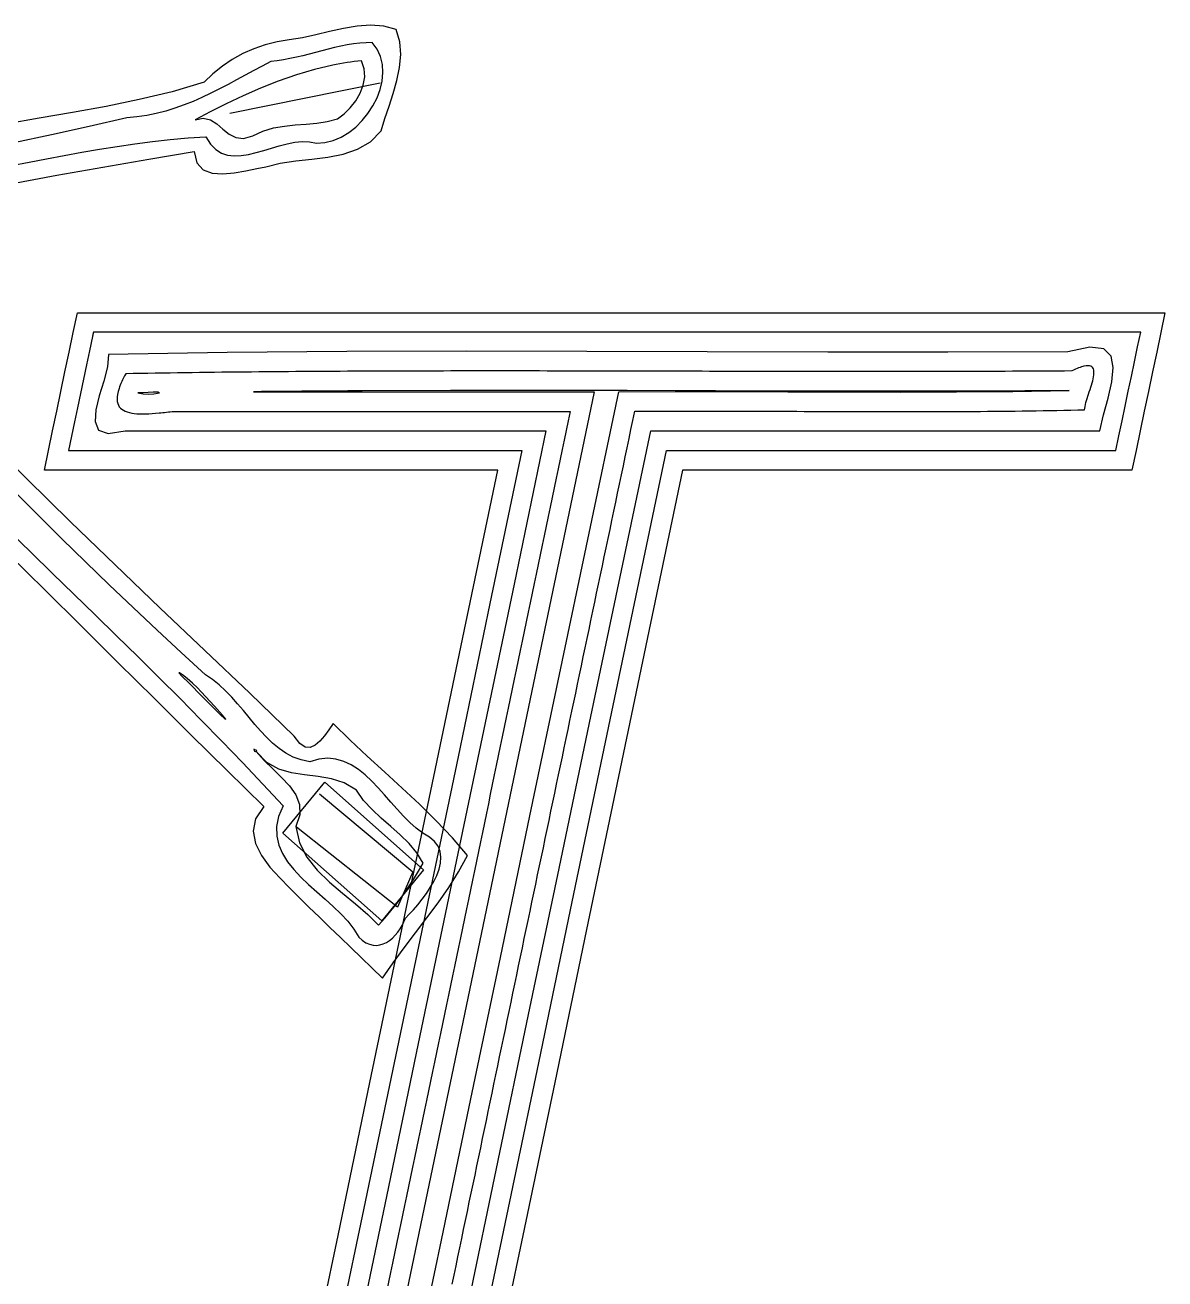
# Model space of a CAD drawing. Extents: x 11 to 234, y 10 to 80.
# Drawn here: x 207.97 to 234.29, y 43.8 to 72.74 of the extents above; entities that cross this region are included whole.
import ezdxf

# ---------------------------------------------------------------- set-up
doc = ezdxf.new("R2010")
doc.units = 0
doc.layers.add('logo', color=7, linetype='CONTINUOUS')
doc.layers.add('text', color=7, linetype='CONTINUOUS')

msp = doc.modelspace()

# ---------------------------------------------------------------- linework, layer by layer
at = {"layer": 'logo', "color": 7}
for p, q in [((215.322743, 72.660575), (215.004551, 72.587753)), ((215.638959, 72.715044), (215.322743, 72.660575)), ((215.950027, 72.737537), (215.638959, 72.715044)), ((216.252764, 72.714451), (215.950027, 72.737537)), ((216.543994, 72.632158), (216.252764, 72.714451)), ((214.069936, 72.395424), (213.790358, 72.350362)), ((214.37497, 72.441562), (214.069936, 72.395424)), ((214.687571, 72.510227), (214.37497, 72.441562)), ((215.004551, 72.587753), (214.687571, 72.510227)), ((216.624349, 72.34971), (216.543994, 72.632158)), ((212.999503, 72.080476), (212.756646, 71.946488)), ((213.253704, 72.192625), (212.999503, 72.080476)), ((213.517805, 72.282671), (213.253704, 72.192625)), ((213.790358, 72.350362), (213.517805, 72.282671)), ((214.53044, 72.068936), (214.383225, 72.031375)), ((214.677577, 72.107493), (214.53044, 72.068936)), ((214.824578, 72.146025), (214.677577, 72.107493)), ((214.971373, 72.183552), (214.824578, 72.146025)), ((215.11792, 72.219035), (214.971373, 72.183552)), ((215.264151, 72.251463), (215.11792, 72.219035)), ((215.410017, 72.279804), (215.264151, 72.251463)), ((215.555446, 72.303115), (215.410017, 72.279804)), ((215.700393, 72.320331), (215.555446, 72.303115)), ((215.8448, 72.330406), (215.700393, 72.320331)), ((215.988598, 72.332382), (215.8448, 72.330406)), ((216.10283, 72.17815), (215.988598, 72.332382)), ((216.180343, 72.008952), (216.10283, 72.17815)), ((216.645798, 72.058304), (216.624349, 72.34971)), ((212.526553, 71.790916), (212.310675, 71.614022)), ((212.756646, 71.946488), (212.526553, 71.790916)), ((213.449913, 71.792541), (213.252312, 71.688088)), ((213.64792, 71.894088), (213.449913, 71.792541)), ((213.794679, 71.911472), (213.64792, 71.894088)), ((213.94166, 71.934812), (213.794679, 71.911472)), ((214.088771, 71.963339), (213.94166, 71.934812)), ((214.235978, 71.995851), (214.088771, 71.963339)), ((214.383225, 72.031375), (214.235978, 71.995851)), ((215.074785, 71.810248), (214.656568, 71.712647)), ((215.156937, 71.829761), (215.074785, 71.810248)), ((215.239532, 71.84613), (215.156937, 71.829761)), ((215.322475, 71.860269), (215.239532, 71.84613)), ((215.405654, 71.872856), (215.322475, 71.860269)), ((215.489056, 71.884088), (215.405654, 71.872856)), ((215.572602, 71.894531), (215.489056, 71.884088)), ((215.656228, 71.904578), (215.572602, 71.894531)), ((215.739867, 71.914766), (215.656228, 71.904578)), ((215.803793, 71.731217), (215.739867, 71.914766)), ((216.223458, 71.828206), (216.180343, 72.008952)), ((216.234493, 71.639385), (216.223458, 71.828206)), ((216.620003, 71.761102), (216.645798, 72.058304)), ((212.310675, 71.614022), (212.110439, 71.416065)), ((213.054757, 71.581936), (212.85688, 71.475292)), ((213.252312, 71.688088), (213.054757, 71.581936)), ((214.236859, 71.588241), (213.819427, 71.441934)), ((214.656568, 71.712647), (214.236859, 71.588241)), ((215.782121, 71.351631), (215.815534, 71.54177)), ((215.815534, 71.54177), (215.803793, 71.731217)), ((216.215781, 71.445969), (216.234493, 71.639385)), ((216.558614, 71.461274), (216.620003, 71.761102)), ((211.365242, 71.199338), (210.608164, 71.016684)), ((212.110439, 71.416065), (211.365242, 71.199338)), ((212.458706, 71.265378), (212.25768, 71.164537)), ((212.658317, 71.369369), (212.458706, 71.265378)), ((212.85688, 71.475292), (212.658317, 71.369369)), ((216.173081, 71.400275), (212.700794, 70.693359)), ((213.408031, 71.278643), (213.006452, 71.103267)), ((213.819427, 71.441934), (213.408031, 71.278643)), ((215.710575, 71.16598), (215.782121, 71.351631)), ((216.098137, 71.059266), (216.169548, 71.251439)), ((216.169548, 71.251439), (216.215781, 71.445969)), ((216.473298, 71.162), (216.558614, 71.461274)), ((210.608164, 71.016684), (209.842145, 70.85941)), ((211.849916, 70.977111), (211.642449, 70.892947)), ((212.054869, 71.06804), (211.849916, 70.977111)), ((212.25768, 71.164537), (212.054869, 71.06804)), ((212.618455, 70.920726), (212.247805, 70.735924)), ((213.006452, 71.103267), (212.618455, 70.920726)), ((215.481162, 70.828939), (215.60792, 70.990014)), ((215.60792, 70.990014), (215.710575, 71.16598)), ((216.003849, 70.87294), (216.098137, 71.059266)), ((216.375705, 70.866432), (216.473298, 71.162)), ((209.070121, 70.718847), (208.295057, 70.586259)), ((209.842145, 70.85941), (209.070121, 70.718847)), ((210.554705, 70.616115), (210.324517, 70.597996)), ((210.780195, 70.64826), (210.554705, 70.616115)), ((211.00135, 70.693209), (210.780195, 70.64826)), ((211.218532, 70.749792), (211.00135, 70.693209)), ((211.432112, 70.816772), (211.218532, 70.749792)), ((211.642449, 70.892947), (211.432112, 70.816772)), ((212.247805, 70.735924), (211.89827, 70.553766)), ((215.183489, 70.572204), (215.33735, 70.687938)), ((215.33735, 70.687938), (215.481162, 70.828939)), ((215.755858, 70.531708), (215.888988, 70.695924)), ((215.888988, 70.695924), (216.003849, 70.87294)), ((216.2775, 70.577752), (216.375705, 70.866432)), ((208.295057, 70.586259), (207.519865, 70.452996)), ((209.454984, 70.393475), (208.583135, 70.200819)), ((210.324517, 70.597996), (209.454984, 70.393475)), ((211.89827, 70.553766), (212.08731, 70.592106)), ((212.08731, 70.592106), (212.250562, 70.549914)), ((212.250562, 70.549914), (212.397653, 70.455338)), ((212.397653, 70.455338), (212.538206, 70.336534)), ((212.538206, 70.336534), (212.681851, 70.221647)), ((213.465571, 70.290749), (213.710469, 70.361977)), ((213.710469, 70.361977), (213.959779, 70.405893)), ((213.959779, 70.405893), (214.210948, 70.432676)), ((214.210948, 70.432676), (214.461446, 70.452573)), ((214.461446, 70.452573), (214.70872, 70.475743)), ((214.70872, 70.475743), (214.950252, 70.512201)), ((214.950252, 70.512201), (215.183489, 70.572204)), ((215.443994, 70.255576), (215.606757, 70.383764)), ((215.606757, 70.383764), (215.755858, 70.531708)), ((216.190339, 70.299123), (216.2775, 70.577752)), ((208.583135, 70.200819), (207.709155, 70.019215)), ((210.504397, 69.995807), (210.913774, 70.048682)), ((210.913774, 70.048682), (211.324156, 70.094145)), ((211.324156, 70.094145), (211.735653, 70.131424)), ((211.735653, 70.131424), (212.148389, 70.159448)), ((212.148389, 70.159448), (212.254126, 69.989914)), ((212.681851, 70.221647), (212.838216, 70.138838)), ((212.838216, 70.138838), (213.016928, 70.11626)), ((213.016928, 70.11626), (213.227612, 70.182057)), ((213.227612, 70.182057), (213.465571, 70.290749)), ((214.19787, 70.03255), (214.371569, 70.049286)), ((214.371569, 70.049286), (214.540217, 70.043556)), ((214.540217, 70.043556), (214.702348, 70.009941)), ((214.896742, 70.024306), (215.086681, 70.072369)), ((215.086681, 70.072369), (215.269868, 70.150617)), ((215.269868, 70.150617), (215.443994, 70.255576)), ((215.651498, 69.870187), (215.946098, 70.044572)), ((215.946098, 70.044572), (216.190339, 70.299123)), ((208.874569, 69.728201), (209.281107, 69.801686)), ((209.281107, 69.801686), (209.688179, 69.871404)), ((209.688179, 69.871404), (210.095902, 69.936408)), ((210.095902, 69.936408), (210.504397, 69.995807)), ((210.826807, 69.642014), (211.875124, 69.816771)), ((211.875124, 69.816771), (211.939545, 69.554702)), ((212.254126, 69.989914), (212.373893, 69.866338)), ((212.373893, 69.866338), (212.50623, 69.783446)), ((212.50623, 69.783446), (212.649666, 69.735968)), ((212.96396, 69.726147), (213.131908, 69.753184)), ((213.131908, 69.753184), (213.305063, 69.794653)), ((213.305063, 69.794653), (213.481974, 69.845191)), ((213.481974, 69.845191), (213.661182, 69.899513)), ((213.661182, 69.899513), (213.841211, 69.952354)), ((213.841211, 69.952354), (214.020595, 69.998455)), ((214.020595, 69.998455), (214.19787, 70.03255)), ((214.702348, 70.009941), (214.896742, 70.024306)), ((214.961679, 69.687285), (215.319153, 69.757307)), ((215.319153, 69.757307), (215.651498, 69.870187)), ((207.657113, 69.493074), (208.062695, 69.572948)), ((208.062695, 69.572948), (208.468471, 69.651615)), ((208.468471, 69.651615), (208.874569, 69.728201)), ((208.70795, 69.269943), (209.770393, 69.459088)), ((209.770393, 69.459088), (210.826807, 69.642014)), ((211.939545, 69.554702), (212.084231, 69.394708)), ((212.649666, 69.735968), (212.802732, 69.71864)), ((212.802732, 69.71864), (212.96396, 69.726147)), ((213.32098, 69.428665), (213.532802, 69.462828)), ((213.532802, 69.462828), (213.864636, 69.547909)), ((213.864636, 69.547909), (214.221802, 69.601235)), ((214.221802, 69.601235), (214.591686, 69.641503)), ((214.591686, 69.641503), (214.961679, 69.687285)), ((207.64154, 69.076573), (208.70795, 69.269943)), ((212.084231, 69.394708), (212.289461, 69.316857)), ((212.289461, 69.316857), (212.535499, 69.30125)), ((212.535499, 69.30125), (212.802589, 69.327948)), ((212.802589, 69.327948), (213.070993, 69.37708)), ((213.070993, 69.37708), (213.32098, 69.428665)), ((208.001768, 62.273502), (206.997097, 63.287791)), ((209.020946, 61.271302), (208.001768, 62.273502)), ((208.279433, 61.414987), (207.745655, 61.9566)), ((208.819296, 60.878805), (208.279433, 61.414987)), ((210.050456, 60.277852), (209.020946, 61.271302)), ((207.62218, 61.042869), (208.114036, 60.562236)), ((209.364318, 60.347338), (208.819296, 60.878805)), ((207.586126, 60.527619), (208.431754, 59.697363)), ((208.114036, 60.562236), (208.606619, 60.082292)), ((209.913561, 59.819932), (209.364318, 60.347338)), ((211.086102, 59.28982), (210.050456, 60.277852)), ((208.606619, 60.082292), (209.099415, 59.602565)), ((208.431754, 59.697363), (209.274822, 58.863351)), ((210.466107, 59.295879), (209.913561, 59.819932)), ((209.099415, 59.602565), (209.591938, 59.122604)), ((209.591938, 59.122604), (210.083682, 58.641925)), ((211.021021, 58.774497), (210.466107, 59.295879)), ((212.123695, 58.303863), (211.086102, 59.28982)), ((209.274822, 58.863351), (210.116172, 58.027516)), ((211.577372, 58.255098), (211.021021, 58.774497)), ((210.083682, 58.641925), (210.574165, 58.160071)), ((212.134227, 57.736991), (211.577372, 58.255098)), ((213.159044, 57.316647), (212.123695, 58.303863)), ((210.116172, 58.027516), (210.956641, 57.1918)), ((210.574165, 58.160071), (211.062883, 57.676565)), ((211.062883, 57.676565), (211.549336, 57.19095)), ((211.53378, 57.789547), (211.520797, 57.786103)), ((211.520797, 57.786103), (211.5889, 57.711919)), ((211.605557, 57.739204), (211.53378, 57.789547)), ((211.5889, 57.711919), (211.760356, 57.549723)), ((211.713829, 57.65248), (211.605557, 57.739204)), ((211.836325, 57.546638), (211.713829, 57.65248)), ((212.300064, 57.630049), (212.134227, 57.736991)), ((212.455746, 57.507203), (212.300064, 57.630049)), ((211.760356, 57.549723), (212.053091, 57.24591)), ((211.950732, 57.438939), (211.836325, 57.546638)), ((212.034763, 57.346636), (211.950732, 57.438939)), ((212.341875, 57.016156), (212.034763, 57.346636)), ((212.603009, 57.37133), (212.455746, 57.507203)), ((212.743601, 57.225325), (212.603009, 57.37133)), ((214.187969, 56.324836), (213.159044, 57.316647)), ((210.956641, 57.1918), (211.797084, 56.35813)), ((211.549336, 57.19095), (212.033028, 56.702754)), ((212.053091, 57.24591), (212.295689, 56.999516)), ((212.527732, 56.809476), (212.341875, 57.016156)), ((212.87926, 57.072056), (212.743601, 57.225325)), ((213.011726, 56.914421), (212.87926, 57.072056)), ((212.295689, 56.999516), (212.476306, 56.821618)), ((212.476306, 56.821618), (212.583085, 56.723272)), ((212.604195, 56.715539), (212.527732, 56.809476)), ((212.583085, 56.723272), (212.604195, 56.715539)), ((213.142745, 56.755295), (213.011726, 56.914421)), ((213.274061, 56.597573), (213.142745, 56.755295)), ((212.033028, 56.702754), (212.513469, 56.21151)), ((213.407405, 56.444131), (213.274061, 56.597573)), ((213.544525, 56.297861), (213.407405, 56.444131)), ((214.988592, 56.471933), (214.885792, 56.331922)), ((215.088986, 56.613315), (214.988592, 56.471933)), ((215.474556, 56.232154), (215.088986, 56.613315)), ((211.797084, 56.35813), (212.638332, 55.528444)), ((212.513469, 56.21151), (212.990159, 55.716743)), ((213.68716, 56.161632), (213.544525, 56.297861)), ((213.837063, 56.038344), (213.68716, 56.161632)), ((214.316646, 56.155011), (214.187969, 56.324836)), ((214.439641, 56.07273), (214.316646, 56.155011)), ((214.780041, 56.207632), (214.670798, 56.113434)), ((214.885792, 56.331922), (214.780041, 56.207632)), ((215.872032, 55.859945), (215.474556, 56.232154)), ((213.254488, 56.020315), (213.254367, 56.018904)), ((213.254367, 56.018904), (213.256907, 56.017493)), ((213.256746, 56.021726), (213.254488, 56.020315)), ((213.259597, 56.022291), (213.256746, 56.021726)), ((213.256907, 56.017493), (213.262419, 56.015602)), ((213.262137, 56.021726), (213.259597, 56.022291)), ((213.262419, 56.015602), (213.261854, 55.99198)), ((213.261854, 55.99198), (213.273059, 55.977671)), ((213.263548, 56.019469), (213.262137, 56.021726)), ((213.262419, 56.015602), (213.263548, 56.019469)), ((213.302692, 56.001124), (213.262419, 56.015602)), ((213.273059, 55.977671), (213.29019, 55.971434)), ((213.29019, 55.971434), (213.307462, 55.971999)), ((213.319654, 55.988085), (213.302692, 56.001124)), ((213.307462, 55.971999), (213.319089, 55.977954)), ((213.308763, 55.972188), (213.489802, 55.766137)), ((213.555552, 55.719616), (213.308763, 55.972188)), ((213.319089, 55.977954), (213.319654, 55.988085)), ((213.995954, 55.930876), (213.837063, 56.038344)), ((214.165592, 55.842112), (213.995954, 55.930876)), ((214.557514, 56.063698), (214.439641, 56.07273)), ((214.670798, 56.113434), (214.557514, 56.063698)), ((216.275722, 55.492351), (215.872032, 55.859945)), ((212.990159, 55.716743), (213.462599, 55.218)), ((213.489802, 55.766137), (213.692032, 55.568545)), ((213.828684, 55.56366), (213.555552, 55.719616)), ((213.692032, 55.568545), (213.895285, 55.37364)), ((214.347707, 55.774934), (214.165592, 55.842112)), ((214.544052, 55.732234), (214.347707, 55.774934)), ((214.757564, 55.794024), (214.544052, 55.732234)), ((214.95906, 55.813441), (214.757564, 55.794024)), ((215.149661, 55.794983), (214.95906, 55.813441)), ((215.330512, 55.742936), (215.149661, 55.794983)), ((215.502761, 55.661659), (215.330512, 55.742936)), ((215.667545, 55.555509), (215.502761, 55.661659)), ((212.638332, 55.528444), (213.481237, 54.704674)), ((214.121128, 55.476134), (213.828684, 55.56366)), ((213.895285, 55.37364), (214.079379, 55.175644)), ((214.425846, 55.428848), (214.121128, 55.476134)), ((214.735783, 55.393624), (214.425846, 55.428848)), ((215.043896, 55.342268), (214.735783, 55.393624)), ((215.343136, 55.24658), (215.043896, 55.342268)), ((215.826007, 55.428845), (215.667545, 55.555509)), ((215.979288, 55.28601), (215.826007, 55.428845)), ((216.128527, 55.131377), (215.979288, 55.28601)), ((216.679924, 55.125025), (216.275722, 55.492351)), ((213.462599, 55.218), (213.930295, 54.714803)), ((213.926474, 54.088134), (214.890776, 55.262151)), ((214.079379, 55.175644), (214.224148, 54.968783)), ((214.771413, 54.990105), (216.928542, 53.195172)), ((214.890776, 55.262151), (217.17197, 53.238098)), ((215.626459, 55.078376), (215.343136, 55.24658)), ((215.789716, 54.843183), (215.626459, 55.078376)), ((216.274864, 54.969286), (216.128527, 55.131377)), ((217.078944, 54.753631), (216.679924, 55.125025)), ((213.481237, 54.704674), (213.292385, 54.419548)), ((213.930295, 54.714803), (213.826384, 54.468237)), ((214.224148, 54.968783), (214.309424, 54.747293)), ((214.309424, 54.747293), (214.31504, 54.505389)), ((215.983433, 54.630241), (215.789716, 54.843183)), ((216.419444, 54.804107), (216.274864, 54.969286)), ((216.563411, 54.640186), (216.419444, 54.804107)), ((217.467084, 54.373814), (217.078944, 54.753631)), ((213.292385, 54.419548), (213.238901, 54.132477)), ((213.826384, 54.468237), (213.778784, 54.236332)), ((214.31504, 54.505389), (214.220792, 54.237306)), ((216.196455, 54.431969), (215.983433, 54.630241)), ((216.417644, 54.240786), (216.196455, 54.431969)), ((216.707892, 54.481888), (216.563411, 54.640186)), ((216.854041, 54.333558), (216.707892, 54.481888)), ((213.238901, 54.132477), (213.294406, 53.847848)), ((213.778784, 54.236332), (213.781606, 54.017576)), ((214.220792, 54.237306), (214.307544, 53.865865)), ((216.570456, 52.379047), (214.236737, 54.226508)), ((216.635861, 54.049103), (216.417644, 54.240786)), ((217.002995, 54.199561), (216.854041, 54.333558)), ((217.155895, 54.084245), (217.002995, 54.199561)), ((217.838641, 53.981251), (217.467084, 54.373814)), ((213.294406, 53.847848), (213.432492, 53.570031)), ((213.781606, 54.017576), (213.828698, 53.810479)), ((216.207665, 52.064085), (213.926474, 54.088134)), ((214.307544, 53.865865), (214.480236, 53.533551)), ((216.839955, 53.849346), (216.635861, 54.049103)), ((217.018799, 53.633929), (216.839955, 53.849346)), ((217.312223, 53.996423), (217.155895, 54.084245)), ((217.428719, 53.895202), (217.312223, 53.996423)), ((217.508717, 53.782462), (217.428719, 53.895202)), ((218.187928, 53.571586), (217.838641, 53.981251)), ((213.432492, 53.570031), (213.626762, 53.30343)), ((213.828698, 53.810479), (213.914146, 53.613533)), ((213.914146, 53.613533), (214.031982, 53.425248)), ((217.16124, 53.39527), (217.018799, 53.633929)), ((217.5556, 53.660088), (217.508717, 53.782462)), ((217.572703, 53.52995), (217.5556, 53.660088)), ((217.982529, 53.194687), (218.187928, 53.571586)), ((213.626762, 53.30343), (213.850824, 53.052418)), ((214.031982, 53.425248), (214.176235, 53.244123)), ((214.480236, 53.533551), (214.717616, 53.233241)), ((217.055144, 53.207928), (217.16124, 53.39527)), ((217.478791, 53.111795), (217.530945, 53.253922)), ((217.530945, 53.253922), (217.563361, 53.393935)), ((217.563361, 53.393935), (217.572703, 53.52995)), ((213.850824, 53.052418), (214.078272, 52.821374)), ((214.176235, 53.244123), (214.340908, 53.068663)), ((214.340908, 53.068663), (214.520029, 52.897368)), ((214.717616, 53.233241), (214.998433, 52.95782)), ((217.17197, 53.238098), (216.207665, 52.064085)), ((216.928542, 53.195172), (216.570456, 52.379047)), ((216.820448, 52.832564), (216.941346, 53.019844)), ((216.941346, 53.019844), (217.055144, 53.207928)), ((217.328716, 52.828698), (217.410267, 52.969428)), ((217.410267, 52.969428), (217.478791, 53.111795)), ((217.754211, 52.830984), (217.982529, 53.194687)), ((214.078272, 52.821374), (214.282711, 52.614678)), ((214.520029, 52.897368), (214.70762, 52.728738)), ((214.70762, 52.728738), (214.897705, 52.561273)), ((214.998433, 52.95782), (215.301418, 52.700166)), ((215.301418, 52.700166), (215.605292, 52.453165)), ((216.693061, 52.647644), (216.820448, 52.832564)), ((217.139946, 52.559681), (217.237493, 52.69149)), ((217.237493, 52.69149), (217.328716, 52.828698)), ((217.508717, 52.477202), (217.754211, 52.830984)), ((214.282711, 52.614678), (214.525022, 52.380261)), ((214.897705, 52.561273), (215.084293, 52.393477)), ((215.084293, 52.393477), (215.26141, 52.223856)), ((215.605292, 52.453165), (215.888813, 52.209703)), ((216.421233, 52.29111), (216.559788, 52.466644)), ((216.559788, 52.466644), (216.693061, 52.647644)), ((216.939309, 52.319789), (217.039436, 52.435156)), ((217.039436, 52.435156), (217.139946, 52.559681)), ((217.251785, 52.130079), (217.508717, 52.477202)), ((214.525022, 52.380261), (214.767603, 52.146124)), ((214.767603, 52.146124), (215.010393, 51.91219)), ((215.26141, 52.223856), (215.423075, 52.05091)), ((215.888813, 52.209703), (216.130708, 51.962657)), ((216.130708, 51.962657), (216.278003, 52.122592)), ((216.278003, 52.122592), (216.421233, 52.29111)), ((216.719644, 52.039049), (216.753609, 52.124057)), ((216.753609, 52.124057), (216.842916, 52.215466)), ((216.842916, 52.215466), (216.939309, 52.319789)), ((216.989166, 51.786347), (217.251785, 52.130079)), ((215.010393, 51.91219), (215.253299, 51.678377)), ((215.423075, 52.05091), (215.563309, 51.873133)), ((215.563309, 51.873133), (215.676133, 51.68904)), ((216.578595, 51.799501), (216.631616, 51.87549)), ((216.631616, 51.87549), (216.678806, 51.955765)), ((216.678806, 51.955765), (216.719644, 52.039049)), ((215.253299, 51.678377), (215.496256, 51.44461)), ((215.676133, 51.68904), (215.758694, 51.613522)), ((215.758694, 51.613522), (215.841651, 51.557688)), ((215.841651, 51.557688), (215.92448, 51.520248)), ((215.92448, 51.520248), (216.006663, 51.499928)), ((216.167008, 51.505488), (216.244139, 51.528799)), ((216.244139, 51.528799), (216.318547, 51.5641)), ((216.318547, 51.5641), (216.389715, 51.61011)), ((216.389715, 51.61011), (216.457126, 51.665533)), ((216.457126, 51.665533), (216.52026, 51.72909)), ((216.52026, 51.72909), (216.578595, 51.799501)), ((216.726598, 51.44273), (216.989166, 51.786347)), ((215.496256, 51.44461), (215.739173, 51.210805)), ((216.006663, 51.499928), (216.087675, 51.495441)), ((216.087675, 51.495441), (216.167008, 51.505488)), ((216.469824, 51.095966), (216.726598, 51.44273)), ((215.739173, 51.210805), (215.981977, 50.976891)), ((215.981977, 50.976891), (216.224598, 50.742779)), ((216.224598, 50.742779), (216.469824, 51.095966))]:
    msp.add_line(p, q, dxfattribs=at)
at = {"layer": 'text', "color": 7}
for p, q in [((209.0834, 65.643922), (209.17861, 66.098209)), ((209.17861, 66.098209), (212.317808, 66.098209)), ((212.317808, 66.098209), (215.457004, 66.098209)), ((215.457004, 66.098209), (218.596202, 66.098209)), ((218.596202, 66.098209), (221.735398, 66.098209)), ((221.735398, 66.098209), (224.874593, 66.098209)), ((224.874593, 66.098209), (228.013791, 66.098209)), ((228.013791, 66.098209), (231.152987, 66.098209)), ((231.152987, 66.098209), (234.292185, 66.098209)), ((234.292185, 66.098209), (234.196975, 65.643922)), ((208.988192, 65.189637), (209.0834, 65.643922)), ((209.527569, 65.550714), (209.459579, 65.221482)), ((209.528404, 65.550601), (209.527569, 65.550714)), ((209.528407, 65.550601), (209.528404, 65.550601)), ((209.528404, 65.550601), (209.528404, 65.550601)), ((209.52841, 65.550601), (209.528407, 65.550601)), ((209.528413, 65.550601), (209.52841, 65.550601)), ((209.52841, 65.550601), (209.52841, 65.550601)), ((209.528416, 65.550601), (209.528413, 65.550601)), ((209.528413, 65.550601), (209.528413, 65.550601)), ((209.530956, 65.562963), (209.528416, 65.550601)), ((209.533496, 65.575324), (209.530956, 65.562963)), ((209.536036, 65.587685), (209.533496, 65.575324)), ((209.538576, 65.600047), (209.536036, 65.587685)), ((209.541116, 65.612408), (209.538576, 65.600047)), ((209.543656, 65.624769), (209.541116, 65.612408)), ((209.546196, 65.637131), (209.543656, 65.624769)), ((209.548736, 65.649492), (209.546196, 65.637131)), ((212.572033, 65.649492), (209.548736, 65.649492)), ((215.595335, 65.649492), (212.572033, 65.649492)), ((218.618638, 65.649492), (215.595335, 65.649492)), ((221.641941, 65.649492), (218.618638, 65.649492)), ((224.665241, 65.649492), (221.641941, 65.649492)), ((227.688544, 65.649492), (224.665241, 65.649492)), ((230.711849, 65.649492), (227.688544, 65.649492)), ((233.735155, 65.649492), (230.711849, 65.649492)), ((233.66189, 65.308266), (233.735155, 65.649492)), ((234.196975, 65.643922), (234.101767, 65.189637)), ((208.892981, 64.735351), (208.988192, 65.189637)), ((209.459579, 65.221482), (209.391264, 64.892363)), ((209.901511, 65.134436), (209.871685, 64.849954)), ((212.64142, 65.177537), (209.901511, 65.134436)), ((215.397791, 65.200454), (212.64142, 65.177537)), ((218.166529, 65.208046), (215.397791, 65.200454)), ((220.943447, 65.205506), (218.166529, 65.208046)), ((223.72434, 65.197998), (220.943447, 65.205506)), ((226.505025, 65.190717), (223.72434, 65.197998)), ((229.281299, 65.189024), (226.505025, 65.190717)), ((232.04897, 65.197773), (229.281299, 65.189024)), ((232.556956, 65.307097), (232.04897, 65.197773)), ((232.878486, 65.263951), (232.556956, 65.307097)), ((233.047478, 65.096317), (232.878486, 65.263951)), ((233.589596, 64.966875), (233.66189, 65.308266)), ((234.101767, 65.189637), (234.006556, 64.735351)), ((209.391264, 64.892363), (209.322673, 64.563334)), ((209.871685, 64.849954), (209.786861, 64.52165)), ((233.097781, 64.832188), (233.047478, 65.096317)), ((233.063305, 64.499544), (233.097781, 64.832188)), ((233.517934, 64.625392), (233.589596, 64.966875)), ((208.797773, 64.281066), (208.892981, 64.735351)), ((209.322673, 64.563334), (209.25385, 64.234382)), ((232.140616, 64.753321), (232.140588, 64.753436)), ((233.446543, 64.283884), (233.517934, 64.625392)), ((234.006556, 64.735351), (233.911346, 64.281066)), ((208.702563, 63.826779), (208.797773, 64.281066)), ((209.786861, 64.52165), (209.685596, 64.180585)), ((210.925768, 64.262432), (210.698822, 64.246994)), ((211.043749, 64.262426), (210.925768, 64.262432)), ((211.032485, 64.238042), (211.072679, 64.252464)), ((211.072679, 64.252464), (211.043749, 64.262426)), ((213.42954, 64.278202), (213.245838, 64.274872)), ((213.245838, 64.274872), (213.378596, 64.273179)), ((213.378596, 64.273179), (213.923172, 64.273743)), ((213.834351, 64.282436), (213.42954, 64.278202)), ((214.364917, 64.286867), (213.834351, 64.282436)), ((213.923172, 64.273743), (214.821872, 64.273743)), ((214.925885, 64.290846), (214.364917, 64.286867)), ((214.821872, 64.273743), (215.720572, 64.273743)), ((215.421901, 64.293696), (214.925885, 64.290846)), ((215.757613, 64.294825), (215.421901, 64.293696)), ((215.720572, 64.273743), (216.619272, 64.273743)), ((217.797544, 64.301965), (215.757605, 64.295023)), ((215.757605, 64.295023), (215.757605, 64.295023)), ((215.757605, 64.295023), (215.757605, 64.295017)), ((215.757605, 64.295017), (215.757605, 64.295014)), ((215.757605, 64.295014), (215.757605, 64.295012)), ((215.757605, 64.295012), (215.757605, 64.295012)), ((215.757605, 64.295012), (215.757605, 64.295006)), ((215.757605, 64.295006), (215.757605, 64.295003)), ((215.757605, 64.295003), (215.757613, 64.294825)), ((216.619272, 64.273743), (217.517972, 64.273743)), ((217.517972, 64.273743), (218.416672, 64.273743)), ((219.837483, 64.30253), (217.797544, 64.301965)), ((218.416672, 64.273743), (219.315371, 64.273743)), ((219.315371, 64.273743), (220.214071, 64.273743)), ((221.877424, 64.299256), (219.837483, 64.30253)), ((220.214071, 64.273743), (221.112771, 64.273743)), ((221.112771, 64.273743), (220.375246, 60.728894)), ((220.996919, 61.010459), (221.684263, 64.273743)), ((221.684263, 64.273743), (222.983369, 64.279501)), ((223.917363, 64.294233), (221.877424, 64.299256)), ((222.983369, 64.279501), (224.282502, 64.278936)), ((225.957299, 64.289745), (223.917363, 64.294233)), ((224.282502, 64.278936), (225.581645, 64.275041)), ((225.581645, 64.275041), (226.880784, 64.270498)), ((227.997233, 64.288052), (225.957299, 64.289745)), ((226.880784, 64.270498), (228.179909, 64.26824)), ((230.03716, 64.291382), (227.997233, 64.288052)), ((228.179909, 64.26824), (229.479009, 64.27078)), ((229.479009, 64.27078), (230.77807, 64.281109)), ((232.077079, 64.301965), (230.03716, 64.291382)), ((230.77807, 64.281109), (232.077079, 64.301965)), ((232.977873, 64.126372), (233.063305, 64.499544)), ((233.375084, 63.94242), (233.446543, 64.283884)), ((233.911346, 64.281066), (233.816138, 63.826779)), ((209.25385, 64.234382), (209.184847, 63.905486)), ((209.685596, 64.180585), (209.606461, 63.857804)), ((210.59392, 64.245611), (210.578844, 64.245436)), ((210.578844, 64.245436), (210.696342, 64.222859)), ((210.608906, 64.245809), (210.59392, 64.245611)), ((210.623892, 64.246006), (210.608906, 64.245809)), ((210.638878, 64.246204), (210.623892, 64.246006)), ((210.653864, 64.246402), (210.638878, 64.246204)), ((210.66885, 64.246599), (210.653864, 64.246402)), ((210.683836, 64.246797), (210.66885, 64.246599)), ((210.698822, 64.246994), (210.683836, 64.246797)), ((210.696342, 64.222859), (210.824394, 64.21775)), ((210.824394, 64.21775), (210.943083, 64.224637)), ((210.943083, 64.224637), (211.032485, 64.238042)), ((232.875415, 63.740657), (232.977873, 64.126372)), ((208.607353, 63.372493), (208.702563, 63.826779)), ((209.184847, 63.905486), (209.115711, 63.576637)), ((209.606461, 63.857804), (209.588004, 63.584362)), ((232.789801, 63.370387), (232.875415, 63.740657)), ((233.303151, 63.601072), (233.375084, 63.94242)), ((233.816138, 63.826779), (233.720928, 63.372493)), ((209.115711, 63.576637), (209.046493, 63.247812)), ((209.588004, 63.584362), (209.668821, 63.391302)), ((209.668821, 63.391302), (209.887464, 63.309683)), ((233.230448, 63.259905), (233.303151, 63.601072)), ((208.512145, 62.918208), (208.607353, 63.372493)), ((209.046493, 63.247812), (208.977236, 62.918995)), ((209.887464, 63.309683), (210.282494, 63.37055)), ((210.282494, 63.37055), (211.49693, 63.37055)), ((211.49693, 63.37055), (212.711363, 63.37055)), ((212.711363, 63.37055), (213.925799, 63.37055)), ((213.925799, 63.37055), (215.140235, 63.37055)), ((215.140235, 63.37055), (216.354671, 63.37055)), ((216.354671, 63.37055), (217.569107, 63.37055)), ((217.569107, 63.37055), (218.783541, 63.37055)), ((218.783541, 63.37055), (219.997977, 63.37055)), ((219.997977, 63.37055), (219.262246, 59.836276)), ((221.713304, 60.002651), (222.418151, 63.370387)), ((222.418151, 63.370387), (223.714609, 63.370387)), ((223.714609, 63.370387), (225.011062, 63.370387)), ((225.011062, 63.370387), (226.30752, 63.370387)), ((226.30752, 63.370387), (227.603976, 63.370387)), ((227.603976, 63.370387), (228.900431, 63.370387)), ((228.900431, 63.370387), (230.196884, 63.370387)), ((230.196884, 63.370387), (231.493339, 63.370387)), ((231.493339, 63.370387), (232.789801, 63.370387)), ((233.156574, 62.918995), (233.230448, 63.259905)), ((233.720928, 63.372493), (233.62572, 62.918208)), ((208.416934, 62.463921), (208.512145, 62.918208)), ((208.977236, 62.918995), (210.285158, 62.918995)), ((210.285158, 62.918995), (211.59308, 62.918995)), ((211.59308, 62.918995), (212.900999, 62.918995)), ((212.900999, 62.918995), (214.208922, 62.918995)), ((214.208922, 62.918995), (215.516841, 62.918995)), ((215.516841, 62.918995), (216.824763, 62.918995)), ((216.824763, 62.918995), (218.132685, 62.918995)), ((218.132685, 62.918995), (219.440608, 62.918995)), ((219.440608, 62.918995), (218.704815, 59.384734)), ((222.04566, 59.385465), (222.784935, 62.918995)), ((222.784935, 62.918995), (224.081394, 62.918995)), ((224.081394, 62.918995), (225.377846, 62.918995)), ((225.377846, 62.918995), (226.674305, 62.918995)), ((226.674305, 62.918995), (227.970757, 62.918995)), ((227.970757, 62.918995), (229.267216, 62.918995)), ((229.267216, 62.918995), (230.563668, 62.918995)), ((230.563668, 62.918995), (231.860124, 62.918995)), ((231.860124, 62.918995), (233.156574, 62.918995)), ((233.62572, 62.918208), (233.530509, 62.463921)), ((209.725387, 62.463921), (208.416934, 62.463921)), ((211.033839, 62.463921), (209.725387, 62.463921)), ((212.342292, 62.463921), (211.033839, 62.463921)), ((213.650742, 62.463921), (212.342292, 62.463921)), ((214.959194, 62.463921), (213.650742, 62.463921)), ((216.267646, 62.463921), (214.959194, 62.463921)), ((217.576099, 62.463921), (216.267646, 62.463921)), ((218.884551, 62.463921), (217.576099, 62.463921)), ((218.147356, 58.930286), (218.884551, 62.463921)), ((223.149941, 62.463921), (222.412746, 58.930286)), ((224.447511, 62.463921), (223.149941, 62.463921)), ((225.745083, 62.463921), (224.447511, 62.463921)), ((227.042655, 62.463921), (225.745083, 62.463921)), ((228.340225, 62.463921), (227.042655, 62.463921)), ((229.637797, 62.463921), (228.340225, 62.463921)), ((230.935367, 62.463921), (229.637797, 62.463921)), ((232.232939, 62.463921), (230.935367, 62.463921)), ((233.530509, 62.463921), (232.232939, 62.463921)), ((220.311593, 57.74675), (220.996919, 61.010459)), ((220.375246, 60.728894), (219.636591, 57.184279)), ((221.008324, 56.634942), (221.713304, 60.002651)), ((219.262246, 59.836276), (218.525883, 56.302134)), ((218.704815, 59.384734), (217.968514, 55.850578)), ((221.306901, 55.851823), (222.04566, 59.385465)), ((217.410164, 55.396648), (218.147356, 58.930286)), ((222.412746, 58.930286), (221.675553, 55.396648)), ((219.628026, 54.482673), (220.311593, 57.74675)), ((219.636591, 57.184279), (218.897152, 53.639827)), ((220.303542, 53.267192), (221.008324, 56.634942)), ((218.525883, 56.302134), (217.788973, 52.768105)), ((217.968514, 55.850578), (217.231745, 52.316521)), ((220.568689, 52.318065), (221.306901, 55.851823)), ((216.672969, 51.86301), (217.410164, 55.396648)), ((221.675553, 55.396648), (220.938358, 51.86301)), ((218.945954, 51.218282), (219.628026, 54.482673)), ((218.897152, 53.639827), (218.157275, 50.095466)), ((219.599273, 49.89933), (220.303542, 53.267192)), ((217.788973, 52.768105), (217.051619, 49.234169)), ((217.231745, 52.316521), (216.494546, 48.782551)), ((219.831037, 48.784191), (220.568689, 52.318065)), ((215.935774, 48.329374), (216.672969, 51.86301)), ((220.938358, 51.86301), (220.201163, 48.329374)), ((218.265113, 47.953631), (218.945954, 51.218282)), ((218.157275, 50.095466), (217.4173, 46.551128)), ((218.895851, 46.531293), (219.599273, 49.89933)), ((217.051619, 49.234169), (216.313904, 45.700309)), ((216.494546, 48.782551), (215.756953, 45.248666)), ((219.093971, 45.25019), (219.831037, 48.784191)), ((215.198579, 44.795739), (215.935774, 48.329374)), ((220.201163, 48.329374), (219.463968, 44.795739)), ((217.585242, 44.68878), (218.265113, 47.953631)), ((217.4173, 46.551128), (216.677567, 43.006735)), ((218.193597, 43.16301), (218.895851, 46.531293)), ((216.313904, 45.700309), (215.575927, 42.166506)), ((215.756953, 45.248666), (215.018998, 41.714855)), ((218.357512, 41.716068), (219.093971, 45.25019)), ((214.461384, 41.262101), (215.198579, 44.795739)), ((216.906077, 41.423779), (217.585242, 44.68878)), ((219.463968, 44.795739), (218.726776, 41.262101))]:
    msp.add_line(p, q, dxfattribs=at)
for points in [[(232.422189, 64.86282), (232.349827, 64.846169), (232.257371, 64.811018), (232.140616, 64.753321)], [(232.583191, 64.861127), (232.546796, 64.877552), (232.494551, 64.879471), (232.422189, 64.86282)], [(232.649006, 64.772156), (232.6402, 64.813694), (232.619587, 64.844682), (232.583191, 64.861127)], [(210.296622, 64.69003), (210.225076, 64.560077), (210.17403, 64.447324), (210.141329, 64.349717)], [(213.026947, 64.728121), (212.116803, 64.718779), (211.20669, 64.706362), (210.296622, 64.69003)], [(215.757461, 64.747735), (214.847266, 64.743728), (213.937088, 64.737463), (213.026947, 64.728121)], [(218.488091, 64.753803), (217.577868, 64.753577), (216.667656, 64.751828), (215.757461, 64.747735)], [(221.218771, 64.751263), (220.308543, 64.752957), (219.398314, 64.754142), (218.488091, 64.753803)], [(223.949429, 64.745026), (223.039223, 64.747002), (222.128997, 64.749513), (221.218771, 64.751263)], [(226.68, 64.740031), (225.769833, 64.740877), (224.859638, 64.742881), (223.949429, 64.745026)], [(229.410407, 64.74116), (228.500305, 64.739184), (227.590167, 64.739184), (226.68, 64.740031)], [(232.140588, 64.753436), (231.230574, 64.746945), (230.320511, 64.743107), (229.410407, 64.74116)], [(232.596377, 64.428319), (232.617148, 64.496069), (232.634759, 64.561263), (232.644942, 64.6199)], [(232.644942, 64.6199), (232.655102, 64.678537), (232.657811, 64.730619), (232.649006, 64.772156)], [(210.141329, 64.349717), (210.108633, 64.252105), (210.094277, 64.169643), (210.096114, 64.100273)], [(232.528621, 64.221383), (232.551594, 64.290259), (232.57556, 64.360572), (232.596377, 64.428319)], [(210.096114, 64.100273), (210.097807, 64.030902), (210.115954, 63.974624), (210.148023, 63.92939)], [(232.436978, 63.857291), (232.439235, 63.904453), (232.450299, 63.961038), (232.467029, 64.023051)], [(232.467029, 64.023051), (232.483736, 64.085066), (232.505637, 64.152506), (232.528621, 64.221383)], [(210.148023, 63.92939), (210.180072, 63.88415), (210.226156, 63.849953), (210.284111, 63.824742)], [(210.284111, 63.824742), (210.342068, 63.799539), (210.411898, 63.783306), (210.49144, 63.774018)], [(210.49144, 63.774018), (210.570984, 63.764705), (210.660245, 63.762362), (210.757062, 63.764902)], [(210.757062, 63.764902), (210.853878, 63.767442), (210.958255, 63.774836), (211.068028, 63.785053)], [(211.068028, 63.785053), (211.177804, 63.795269), (211.292979, 63.808336), (211.411399, 63.822188)], [(211.411399, 63.822188), (211.792397, 63.822188), (212.173397, 63.822188), (212.554397, 63.822188)], [(212.554397, 63.822188), (212.935397, 63.822188), (213.316394, 63.822188), (213.697394, 63.822188)], [(213.697394, 63.822188), (214.078394, 63.822188), (214.459394, 63.822188), (214.840394, 63.822188)], [(214.840394, 63.822188), (215.221391, 63.822188), (215.602391, 63.822188), (215.983391, 63.822188)], [(215.983391, 63.822188), (216.364391, 63.822188), (216.745391, 63.822188), (217.126388, 63.822188)], [(217.126388, 63.822188), (217.507388, 63.822188), (217.888388, 63.822188), (218.269388, 63.822188)], [(218.269388, 63.822188), (218.650385, 63.822188), (219.031385, 63.822188), (219.412385, 63.822188)], [(219.412385, 63.822188), (219.793385, 63.822188), (220.174385, 63.822188), (220.555383, 63.822188)], [(220.555383, 63.822188), (220.310258, 62.644074), (220.065007, 61.465982), (219.819652, 60.287913)], [(221.346101, 60.465329), (221.580981, 61.584372), (221.816024, 62.703374), (222.051211, 63.822351)], [(222.051211, 63.822351), (222.482461, 63.825315), (222.915186, 63.826811), (223.348908, 63.827262)], [(223.348908, 63.827262), (223.782633, 63.827827), (224.217349, 63.827242), (224.652575, 63.826133)], [(224.652575, 63.826133), (225.087804, 63.825004), (225.523538, 63.823593), (225.959297, 63.822041)], [(225.959297, 63.822041), (226.39506, 63.820348), (226.830845, 63.818908), (227.26617, 63.817808)], [(227.26617, 63.817808), (227.701498, 63.816679), (228.136363, 63.816114), (228.570285, 63.816114)], [(228.570285, 63.816114), (229.004204, 63.81634), (229.437184, 63.817808), (229.86873, 63.820291)], [(229.86873, 63.820291), (230.300279, 63.822831), (230.730397, 63.827036), (231.158598, 63.833048)], [(231.158598, 63.833048), (231.586803, 63.839059), (232.013094, 63.846989), (232.436978, 63.857291)], [(219.819652, 60.287913), (219.574296, 59.109847), (219.328839, 57.931801), (219.083289, 56.753771)], [(220.641957, 57.108104), (220.876503, 58.227217), (221.111222, 59.34629), (221.346101, 60.465329)], [(219.938862, 53.750659), (220.173042, 54.869845), (220.407413, 55.988994), (220.641957, 57.108104)], [(219.083289, 56.753771), (218.837736, 55.575745), (218.592095, 54.397738), (218.346378, 53.219745)], [(219.236894, 50.392976), (219.470687, 51.512247), (219.70468, 52.631473), (219.938862, 53.750659)], [(218.346378, 53.219745), (218.100664, 52.04175), (217.854874, 50.863774), (217.609025, 49.685809)], [(218.536133, 47.035043), (218.769509, 48.154398), (219.003101, 49.273711), (219.236894, 50.392976)], [(217.609025, 49.685809), (217.363173, 48.507845), (217.117264, 47.329892), (216.87131, 46.15195)], [(217.836663, 43.676841), (218.069597, 44.796289), (218.302758, 45.915687), (218.536133, 47.035043)], [(216.87131, 46.15195), (216.625356, 44.974005), (216.379357, 43.796071), (216.133333, 42.618144)]]:
    msp.add_open_spline(points, degree=3, dxfattribs=at)

doc.saveas('drawing.dxf')
